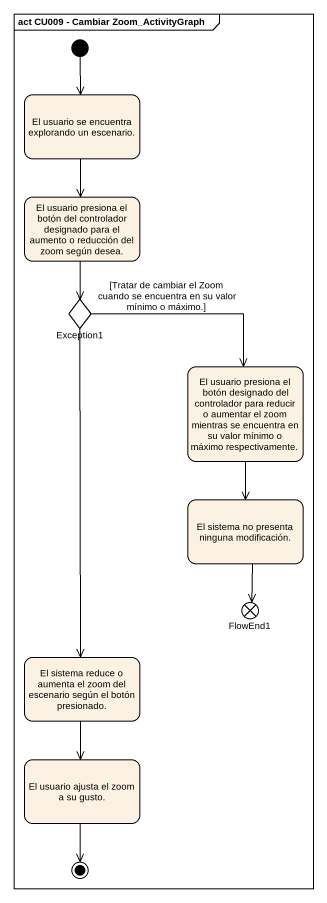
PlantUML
@startuml
mainframe act CU009 - Cambiar Zoom_ActivityGraph
hide empty description
state "El usuario se encuentra explorando un escenario." as El_usuario_se_encuentra
state "El usuario presiona el botón del controlador designado para el aumento o reducción del zoom según desea." as El_usuario_presiona_el
state Exception1 <<choice>>
state "El usuario presiona el botón designado del controlador para reducir o aumentar el zoom mientras se encuentra en su valor mínimo o máximo respectivamente." as El_usuario_presiona_el_2
state "El sistema no presenta ninguna modificación." as El_sistema_no_presenta
state FlowEnd1 <<end>>
state "El sistema reduce o aumenta el zoom del escenario según el botón presionado." as El_sistema_reduce_o_aumenta
state "El usuario ajusta el zoom a su gusto." as El_usuario_ajusta_el_zoom_a
[*] --> El_usuario_se_encuentra
El_usuario_se_encuentra --> El_usuario_presiona_el
El_usuario_presiona_el --> Exception1
Exception1 --> El_usuario_presiona_el_2 : [Tratar de cambiar el Zoom cuando se encuentra en su valor mínimo o máximo.]
Exception1 --> El_sistema_reduce_o_aumenta
El_usuario_presiona_el_2 --> El_sistema_no_presenta
El_sistema_no_presenta --> FlowEnd1
El_sistema_reduce_o_aumenta --> El_usuario_ajusta_el_zoom_a
El_usuario_ajusta_el_zoom_a --> [*]
@enduml
